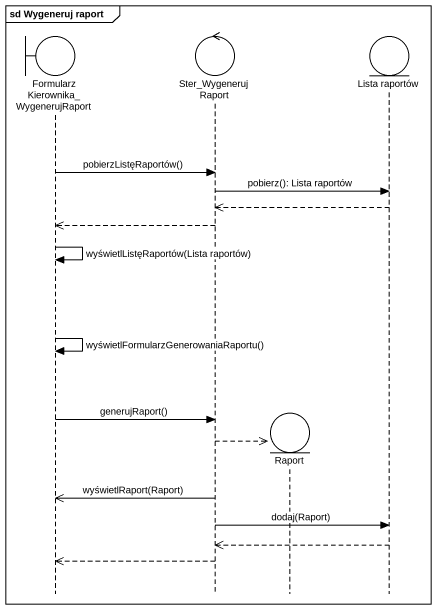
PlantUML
@startuml
mainframe sd Wygeneruj raport
hide footbox
boundary "FormularzKierownika_WygenerujRaport" as FormularzKierownika
control Ster_WygenerujRaport
entity Raport
entity "Lista raportów" as Lista_raportów

FormularzKierownika -> Ster_WygenerujRaport : pobierzListęRaportów()
Ster_WygenerujRaport -> Lista_raportów : pobierz(): Lista raportów
Lista_raportów -->> Ster_WygenerujRaport
Ster_WygenerujRaport -->> FormularzKierownika
FormularzKierownika -> FormularzKierownika : wyświetlListęRaportów(Lista raportów)
FormularzKierownika -> FormularzKierownika : wyświetlFormularzGenerowaniaRaportu()
FormularzKierownika -> Ster_WygenerujRaport : generujRaport()
Ster_WygenerujRaport -->> Raport **
Ster_WygenerujRaport ->> FormularzKierownika : wyświetlRaport(Raport)
Ster_WygenerujRaport -> Lista_raportów : dodaj(Raport)
Lista_raportów -->> Ster_WygenerujRaport
Ster_WygenerujRaport -->> FormularzKierownika
@enduml
